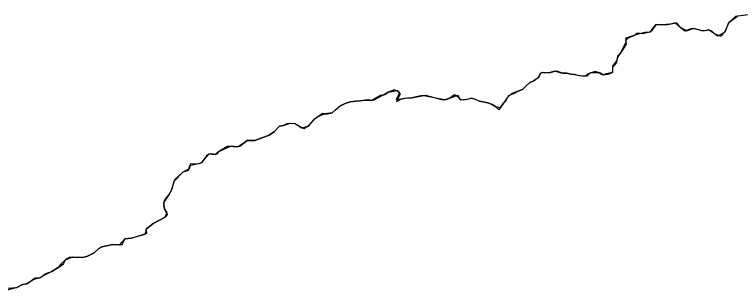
# Model space of a CAD drawing. Extents: x -74 to -34.8, y -33.8 to 5.3.
# Drawn here: x -45.256 to -44.8206, y -22.5834 to -22.4181 of the extents above; entities that cross this region are included whole.
import ezdxf

# ---------------------------------------------------------------- set-up
doc = ezdxf.new("R2010")
doc.units = 0
doc.header["$LTSCALE"] = 2
doc.layers.add('UFEBRASIL', color=7, linetype='Continuous')

msp = doc.modelspace()

# ---------------------------------------------------------------- linework, layer by layer
at = {"layer": 'UFEBRASIL'}
for points in [[(-44.81829, -22.41849), (-44.82413, -22.41934), (-44.82818, -22.4228), (-44.83072, -22.42895), (-44.83493, -22.4311), (-44.8369, -22.42956), (-44.84023, -22.42726), (-44.84183, -22.42787), (-44.84465, -22.42778), (-44.84982, -22.42653), (-44.85143, -22.42679), (-44.85451, -22.428), (-44.85785, -22.4253), (-44.86021, -22.42306), (-44.86306, -22.42388), (-44.86355, -22.42387), (-44.86772, -22.42436), (-44.87215, -22.42433), (-44.87249, -22.42472), (-44.87529, -22.42857), (-44.87638, -22.42886), (-44.87964, -22.42965), (-44.88335, -22.4293), (-44.88496, -22.43084), (-44.88807, -22.43209), (-44.8901, -22.4335), (-44.88971, -22.43585), (-44.89293, -22.44078), (-44.89496, -22.44397), (-44.89538, -22.44686), (-44.89787, -22.44971), (-44.89784, -22.45291), (-44.90134, -22.45354), (-44.90362, -22.45423), (-44.90496, -22.45326), (-44.90826, -22.45216), (-44.91229, -22.45368), (-44.91409, -22.45506), (-44.91765, -22.45492), (-44.92057, -22.454), (-44.92277, -22.45382), (-44.9251, -22.45318), (-44.92859, -22.45315), (-44.93235, -22.452), (-44.93589, -22.4531), (-44.93699, -22.45311), (-44.94093, -22.45319), (-44.94193, -22.45551), (-44.94232, -22.45607), (-44.9449, -22.45776), (-44.94729, -22.45886), (-44.94977, -22.46101), (-44.95165, -22.46308), (-44.95429, -22.46409), (-44.95819, -22.46539), (-44.96089, -22.46791), (-44.96312, -22.47117), (-44.96493, -22.47389), (-44.96586, -22.47519), (-44.96796, -22.47322), (-44.96985, -22.47194), (-44.97252, -22.47099), (-44.97753, -22.46997), (-44.98226, -22.46813), (-44.98403, -22.46876), (-44.98848, -22.46935), (-44.9901, -22.46787), (-44.99237, -22.46625), (-44.99531, -22.46826), (-44.99824, -22.46916), (-45.00161, -22.46864), (-45.01176, -22.46659), (-45.018, -22.46806), (-45.02268, -22.4684), (-45.02462, -22.46877), (-45.02711, -22.46902), (-45.02515, -22.46487), (-45.0284, -22.4632), (-45.03223, -22.46454), (-45.03543, -22.46647), (-45.03691, -22.46667), (-45.04209, -22.46955), (-45.04349, -22.46923), (-45.04607, -22.46933), (-45.04904, -22.46987), (-45.05148, -22.47003), (-45.05493, -22.4705), (-45.05788, -22.4714), (-45.06202, -22.4735), (-45.06385, -22.47539), (-45.06582, -22.47706), (-45.07018, -22.4775), (-45.07154, -22.47737), (-45.07318, -22.47866), (-45.07681, -22.48101), (-45.08038, -22.48508), (-45.08418, -22.48613), (-45.08649, -22.48442), (-45.08835, -22.48346), (-45.09282, -22.4836), (-45.09482, -22.48461), (-45.09732, -22.48507), (-45.10025, -22.48812), (-45.1034, -22.49031), (-45.112, -22.49348), (-45.11656, -22.49353), (-45.11854, -22.49489), (-45.12213, -22.49734), (-45.12436, -22.49722), (-45.12846, -22.49711), (-45.13319, -22.49991), (-45.13608, -22.50209), (-45.1396, -22.50169), (-45.14107, -22.50278), (-45.14383, -22.50674), (-45.14588, -22.50754), (-45.1511, -22.50868), (-45.15202, -22.5117), (-45.1551, -22.51262), (-45.16066, -22.51804), (-45.16182, -22.5228), (-45.16343, -22.52599), (-45.16676, -22.53071), (-45.16666, -22.53271), (-45.16596, -22.53483), (-45.16452, -22.53793), (-45.16577, -22.53953), (-45.17302, -22.54336), (-45.17719, -22.54671), (-45.17805, -22.54988), (-45.18588, -22.55211), (-45.19001, -22.55236), (-45.19323, -22.5563), (-45.1972, -22.55576), (-45.20374, -22.5573), (-45.2056, -22.55833), (-45.20829, -22.56085), (-45.21235, -22.56287), (-45.21507, -22.5636), (-45.2231, -22.56363), (-45.22543, -22.56505), (-45.22818, -22.56752), (-45.22996, -22.56969), (-45.23371, -22.57192), (-45.2381, -22.57412), (-45.24094, -22.57574), (-45.24446, -22.57683), (-45.24872, -22.57931), (-45.25118, -22.57972), (-45.25454, -22.58162), (-45.26092, -22.58336)], [(-45.26017, -22.58205), (-45.25454, -22.58162), (-45.25118, -22.57972), (-45.24872, -22.57931), (-45.24371, -22.5758), (-45.24094, -22.57574), (-45.23731, -22.57322), (-45.23371, -22.57192), (-45.22996, -22.56969), (-45.2267, -22.56734), (-45.22543, -22.56505), (-45.22135, -22.56323), (-45.21507, -22.5636), (-45.21235, -22.56287), (-45.20829, -22.56085), (-45.2056, -22.55833), (-45.20374, -22.5573), (-45.1972, -22.55576), (-45.1916, -22.55578), (-45.19001, -22.55236), (-45.18588, -22.55211), (-45.17677, -22.54901), (-45.17719, -22.54671), (-45.17302, -22.54336), (-45.16577, -22.53953), (-45.16466, -22.53663), (-45.16596, -22.53483), (-45.16666, -22.53271), (-45.16626, -22.52949), (-45.16343, -22.52599), (-45.16182, -22.5228), (-45.16001, -22.51692), (-45.1551, -22.51262), (-45.15107, -22.5101), (-45.15032, -22.50736), (-45.14588, -22.50754), (-45.14383, -22.50674), (-45.1396, -22.50169), (-45.1386, -22.50142), (-45.1349, -22.50165), (-45.13319, -22.49991), (-45.12667, -22.49687), (-45.12299, -22.49743), (-45.12096, -22.49686), (-45.11854, -22.49489), (-45.11656, -22.49353), (-45.112, -22.49348), (-45.1034, -22.49031), (-45.10025, -22.48812), (-45.09732, -22.48507), (-45.09482, -22.48461), (-45.09113, -22.4831), (-45.08835, -22.48346), (-45.08649, -22.48442), (-45.08265, -22.48637), (-45.07957, -22.48432), (-45.0757, -22.48011), (-45.07318, -22.47866), (-45.07018, -22.4775), (-45.06843, -22.47757), (-45.06582, -22.47706), (-45.06385, -22.47539), (-45.06069, -22.47255), (-45.05788, -22.4714), (-45.05493, -22.4705), (-45.05148, -22.47003), (-45.04904, -22.46987), (-45.04607, -22.46933), (-45.04209, -22.46955), (-45.04054, -22.46927), (-45.03543, -22.46647), (-45.03415, -22.46598), (-45.03223, -22.46454), (-45.02677, -22.46365), (-45.025, -22.46588), (-45.02715, -22.47023), (-45.02462, -22.46877), (-45.02107, -22.46808), (-45.018, -22.46806), (-45.00979, -22.46637), (-45.00035, -22.46899), (-44.99824, -22.46916), (-44.99531, -22.46826), (-44.99073, -22.46649), (-44.98937, -22.46873), (-44.98681, -22.4693), (-44.98226, -22.46813), (-44.98041, -22.46852), (-44.97753, -22.46997), (-44.97252, -22.47099), (-44.96985, -22.47194), (-44.96796, -22.47322), (-44.96493, -22.47389), (-44.96312, -22.47117), (-44.9618, -22.46973), (-44.95993, -22.46666), (-44.95651, -22.46518), (-44.95429, -22.46409), (-44.95165, -22.46308), (-44.94977, -22.46101), (-44.94729, -22.45886), (-44.9449, -22.45776), (-44.94193, -22.45551), (-44.94093, -22.45319), (-44.9396, -22.45262), (-44.93556, -22.45309), (-44.93235, -22.452), (-44.9313, -22.45179), (-44.9275, -22.45333), (-44.9251, -22.45318), (-44.92277, -22.45382), (-44.92057, -22.454), (-44.9159, -22.45481), (-44.91299, -22.45479), (-44.9111, -22.45291), (-44.90646, -22.45282), (-44.90362, -22.45423), (-44.90038, -22.45382), (-44.89784, -22.45291), (-44.89756, -22.4515), (-44.89768, -22.44911), (-44.89509, -22.44573), (-44.89457, -22.44286), (-44.89293, -22.44078), (-44.88968, -22.43454), (-44.88973, -22.43212), (-44.88674, -22.43106), (-44.88407, -22.4303), (-44.88159, -22.42949), (-44.87846, -22.42875), (-44.87529, -22.42857), (-44.87387, -22.42726), (-44.87151, -22.42409), (-44.87041, -22.42398), (-44.86596, -22.42439), (-44.86265, -22.42365), (-44.8596, -22.42304), (-44.8592, -22.42336), (-44.85785, -22.4253), (-44.85339, -22.42785), (-44.84982, -22.42653), (-44.84852, -22.42657), (-44.84395, -22.4278), (-44.84023, -22.42726), (-44.83859, -22.42781), (-44.8369, -22.42956), (-44.83295, -22.43099), (-44.83023, -22.42814), (-44.82818, -22.4228), (-44.8227, -22.41888), (-44.81639, -22.41813)]]:
    msp.add_lwpolyline(points, dxfattribs=at)

doc.saveas('drawing.dxf')
